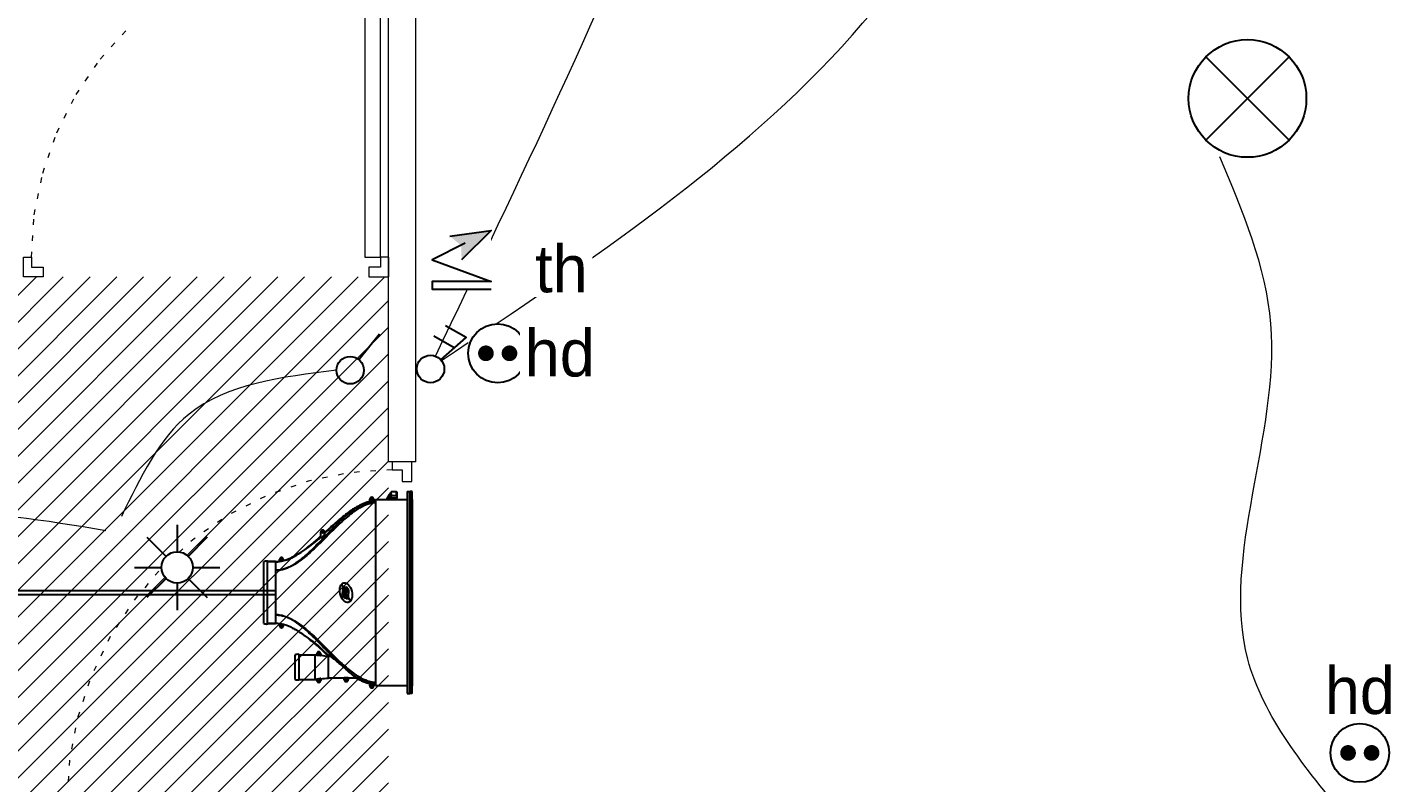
# Model space of a CAD drawing. Header units: centimetres. Extents: x 2666 to 9670, y 1889 to 5633.
# Drawn here: x 4652 to 5001.7, y 4935.6 to 5128.2 of the extents above; entities that cross this region are included whole.
import ezdxf

# ---------------------------------------------------------------- set-up
doc = ezdxf.new("R2010")
doc.units = ezdxf.units.CM
doc.header["$LTSCALE"] = 12.7
doc.linetypes.add('Style de ligne -18', pattern=[0.328084, 0.109361, -0.218723])
for name, color, linetype, lineweight in [('B Faux plafonds-1', 7, 'Continuous', 5), ('B Général', 7, 'Continuous', 5), ('prlm-ELEC-CFA', 1, 'Continuous', 25), ('prlm-ELEC-CFO', 1, 'Continuous', 25)]:
    doc.layers.add(name, color=color, linetype=linetype, lineweight=lineweight)
doc.layers.add('prlm-CHAUFF', color=4, linetype='Continuous')
doc.styles.add('prlm-elec-cfa', font='comic.ttf', dxfattribs={"height": 12})
doc.styles.add('prlm-elec-cfo', font='comic.ttf', dxfattribs={"height": 12})

# ---------------------------------------------------------------- blocks, each defined once
blk = doc.blocks.new('xi.SPOT')
at = {"color": 0, "lineweight": 5}
blk.add_wipeout([(-4, 0), (-2.83, -2.83), (0, -4), (2.83, -2.83), (4, 0), (2.83, 2.83), (0, 4), (-2.83, 2.83)], dxfattribs=at).dxf.layer = 'prlm-ELEC-CFO'
at = {"layer": 'prlm-ELEC-CFO', "color": 0, "linetype": 'ByBlock', "lineweight": -2, "flags": 128}
for points in [[(0, 10.88), (0, 4)], [(-7.69, 7.69), (-2.83, 2.83)], [(7.69, 7.69), (2.83, 2.83)], [(-10.88, 0), (-4, 0)], [(4, 0), (10.88, 0)], [(-2.83, -2.83), (-7.69, -7.69)], [(2.83, -2.83), (7.69, -7.69)], [(0, -4), (0, -10.88)]]:
    blk.add_lwpolyline(points, dxfattribs=at)
at = {"layer": 'prlm-ELEC-CFO', "color": 0, "linetype": 'ByBlock', "lineweight": -2}
blk.add_circle((0, 0), 4, dxfattribs=at)
blk = doc.blocks.new('xi.SA')
at = {"layer": 'prlm-ELEC-CFO', "color": 0}
blk.add_lwpolyline([(0.2, -1.28), (5.5, 5.28)], dxfattribs=at)
blk.add_circle((-2, -4), 3.5, dxfattribs=at)
blk = doc.blocks.new('xi.PTCE')
at = {"layer": 'prlm-ELEC-CFO', "color": 0}
for points in [[(-10.61, 10.61), (10.61, -10.61)], [(10.61, 10.61), (-10.61, -10.61)]]:
    blk.add_lwpolyline(points, dxfattribs=at)
at = {"layer": 'prlm-ELEC-CFO', "color": 0, "linetype": 'ByBlock'}
blk.add_circle((0, 0), 15, dxfattribs=at)
blk = doc.blocks.new('xi.DA')
at = {"layer": 'prlm-ELEC-CFO', "color": 0}
for points in [[(0.61, -1.67), (7.04, 4.05), (1.81, 7.01)], [(4.05, 1.39), (-1.17, 4.34)]]:
    blk.add_lwpolyline(points, dxfattribs=at)
blk.add_circle((-2, -4), 3.5, dxfattribs=at)
blk = doc.blocks.new('xi.PCHD')
at = {"color": 0, "lineweight": 5}
blk.add_wipeout([(-7.5, -7.5), (7.5, -7.5), (7.5, 7.5), (-7.5, 7.5)], dxfattribs=at).dxf.layer = 'prlm-ELEC-CFO'
at = {"layer": 'prlm-ELEC-CFO', "color": 0, "linetype": 'ByBlock', "lineweight": 5, "const_width": 2}
for points in [[(-4, 0, 1), (-2, 0, 1)], [(2, 0, 1), (4, 0, 1)]]:
    blk.add_lwpolyline(points, format="xyb", close=True, dxfattribs=at)
at = {"layer": 'prlm-ELEC-CFO', "color": 0, "linetype": 'ByBlock', "lineweight": -2}
blk.add_circle((0, 0), 7.5, dxfattribs=at)
blk = doc.blocks.new('xi.TH')
at = {"color": 0, "lineweight": 5}
blk.add_wipeout([(-7.5, -7.5), (7.5, -7.5), (7.5, 7.5), (-7.5, 7.5)], dxfattribs=at).dxf.layer = 'prlm-ELEC-CFA'
at = {"layer": 'prlm-ELEC-CFA', "lineweight": 5}
blk.add_hatch(color=0, dxfattribs=at).paths.add_polyline_path([(-3, 6), (-0.1, 3.7), (0, 0), (7.5, 7.5)])
at = {"layer": 'prlm-ELEC-CFA', "color": 0}
for points in [[(-3, 6), (7.5, 7.5), (0, 0)], [(0.95, 4.23), (-7.5, 0), (7.5, -5.5), (-7.5, -5.5), (-7.5, -7.5), (7.5, -7.5)]]:
    blk.add_lwpolyline(points, dxfattribs=at)

msp = doc.modelspace()

# ---------------------------------------------------------------- hatches: boundary and pattern name
at = {"layer": 'B Faux plafonds-1', "linetype": 'Continuous', "lineweight": 5, "true_color": 0xaaaaaa}
h = msp.add_hatch(dxfattribs=at)
h.set_pattern_fill('F_P__SOFFITE', color=253, style=0, pattern_type=2)
h.set_pattern_definition([(45, (0, 0.2205), (-3.5277778, 3.3072917), [])])
h.paths.add_polyline_path([(4743.96, 5064.57), (4452.96, 5064.57), (4452.97, 4643.44), (4536.96, 4643.44), (4536.97, 4731.25), (4631.97, 4731.44), (4631.96, 4919.39), (4743.96, 4919.39)])

# ---------------------------------------------------------------- linework, layer by layer
at = {"layer": 'B Général', "color": 7, "linetype": 'Continuous', "lineweight": 5}
for p, q in [((4743.96, 5017.39), (4743.96, 5412.56)), ((4743.96, 5017.39), (4743.96, 5412.56)), ((4750.96, 5017.39), (4750.96, 5412.56)), ((4750.96, 5017.39), (4750.96, 5412.56)), ((4743.96, 5069.57), (4741.96, 5069.57)), ((4741.96, 5069.57), (4741.96, 5067.07)), ((4743.96, 5069.57), (4743.96, 5064.57)), ((4743.96, 5064.57), (4743.96, 5069.57)), ((4741.96, 5067.07), (4738.96, 5067.07)), ((4738.96, 5067.07), (4738.96, 5064.57)), ((4738.96, 5064.57), (4743.96, 5064.57)), ((4750.96, 5017.39), (4743.96, 5017.39))]:
    msp.add_line(p, q, dxfattribs=at)
at = {"layer": 'B Général'}
for p, q in [((4737.96, 5152.57), (4737.96, 5069.57)), ((4741.96, 5069.57), (4741.96, 5152.57)), ((4737.96, 5069.57), (4741.96, 5069.57))]:
    msp.add_line(p, q, dxfattribs=at)
at = {"layer": 'B Général', "linetype": 'Style de ligne -18', "lineweight": 5}
for p, q in [((4670.53, 5120.1), (4677.86, 5128.26)), ((4664.35, 5111.07), (4670.53, 5120.1)), ((4659.43, 5101.33), (4664.35, 5111.07)), ((4655.86, 5091.05), (4659.43, 5101.33)), ((4653.69, 5080.4), (4655.86, 5091.05)), ((4652.96, 5069.57), (4653.69, 5080.4))]:
    msp.add_line(p, q, dxfattribs=at)
at = {"layer": 'B Général', "color": 7, "linetype": 'Continuous', "lineweight": 5, "flags": 128}
for points in [[(4650.96, 5069.57), (4652.96, 5069.57), (4652.96, 5067.07), (4655.96, 5067.07), (4655.96, 5064.57), (4650.96, 5064.57), (4650.96, 5064.57), (4650.96, 5064.57), (4650.96, 5068.86), (4650.96, 5068.86)], [(4744.96, 5017.39), (4744.96, 5015.39), (4747.46, 5015.39), (4747.46, 5012.39), (4749.96, 5012.39), (4749.96, 5017.39), (4749.96, 5017.39), (4749.96, 5017.39), (4745.68, 5017.39), (4745.68, 5017.39)]]:
    msp.add_lwpolyline(points, close=True, dxfattribs=at)
at = {"layer": 'B Général', "linetype": 'Style de ligne -18', "lineweight": 5, "flags": 128}
msp.add_lwpolyline([(4744.96, 5015.39), (4734.13, 5014.66), (4723.48, 5012.49), (4713.2, 5008.92), (4703.46, 5004), (4694.44, 4997.82), (4686.27, 4990.49), (4679.11, 4982.13), (4673.08, 4972.89), (4668.28, 4962.92), (4664.79, 4952.39), (4662.67, 4941.48), (4661.96, 4930.39)], dxfattribs=at)
at = {"layer": 'prlm-CHAUFF', "ltscale": 50}
for p, q in [((4743.89, 5008.51), (4744.25, 5009.11)), ((4743.93, 5008.48), (4743.89, 5008.51)), ((4744.29, 5009.08), (4743.93, 5008.48)), ((4743.93, 5008.48), (4744.4, 5008.48)), ((4744.25, 5009.11), (4744.26, 5009.13)), ((4744.25, 5009.11), (4744.29, 5009.08)), ((4744.26, 5009.13), (4744.48, 5009.47)), ((4744.26, 5009.13), (4744.3, 5009.09)), ((4744.48, 5008.61), (4744.26, 5008.27)), ((4744.3, 5009.09), (4744.29, 5009.08)), ((4744.47, 5009.08), (4744.29, 5009.08)), ((4744.47, 5009.35), (4744.3, 5009.09)), ((4744.3, 5009.09), (4744.47, 5009.09)), ((4744.68, 5008.71), (4744.31, 5008.14)), ((4744.68, 5008.71), (4744.71, 5008.79)), ((4746.12, 5008.71), (4744.68, 5008.71)), ((4746.07, 5009.78), (4744.71, 5009.78)), ((4744.71, 5008.79), (4746.07, 5008.79)), ((4746.07, 5008.79), (4746.07, 5009.78)), ((4746.07, 5009.78), (4746.12, 5009.74)), ((4746.07, 5008.79), (4746.12, 5008.71)), ((4746.12, 5009.74), (4746.12, 5009.74)), ((4746.12, 5009.74), (4746.12, 5008.71)), ((4746.21, 5009.63), (4746.12, 5009.72)), ((4746.21, 5009.58), (4746.12, 5009.67)), ((4746.21, 5009.52), (4746.12, 5009.61)), ((4746.21, 5009.43), (4746.12, 5009.52)), ((4746.21, 5009.33), (4746.12, 5009.42)), ((4746.21, 5009.2), (4746.12, 5009.29)), ((4746.21, 5009.06), (4746.12, 5009.15)), ((4746.21, 5008.89), (4746.12, 5008.98)), ((4746.12, 5008.8), (4746.21, 5008.89)), ((4746.21, 5008.7), (4746.12, 5008.79)), ((4746.12, 5008.71), (4746.12, 5008.14)), ((4746.12, 5008.71), (4746.12, 5008.71)), ((4746.12, 5008.61), (4746.21, 5008.7)), ((4746.21, 5008.44), (4746.12, 5008.53)), ((4746.13, 5008.97), (4746.21, 5009.06)), ((4746.14, 5009.13), (4746.21, 5009.2)), ((4746.14, 5008.77), (4746.21, 5008.84)), ((4746.21, 5008.56), (4746.14, 5008.63)), ((4746.15, 5009.27), (4746.21, 5009.33)), ((4746.15, 5008.5), (4746.21, 5008.56)), ((4746.16, 5009.38), (4746.21, 5009.43)), ((4746.17, 5009.48), (4746.21, 5009.52)), ((4746.21, 5009.13), (4746.17, 5009.16)), ((4746.18, 5009.55), (4746.21, 5009.58)), ((4746.21, 5009.36), (4746.18, 5009.4)), ((4746.18, 5009.09), (4746.21, 5009.13)), ((4746.19, 5009.61), (4746.21, 5009.63)), ((4746.19, 5009.35), (4746.21, 5009.36)), ((4746.21, 5008.84), (4746.19, 5008.87)), ((4748.72, 5009.82), (4749.45, 5009.82)), ((4748.72, 5009.82), (4748.72, 4958.32)), ((4749.45, 4958.32), (4749.45, 5009.82)), ((4749.45, 5009.82), (4749.53, 5009.82)), ((4750.02, 5009.82), (4749.53, 5009.82)), ((4749.53, 5009.82), (4749.53, 4958.32)), ((4750.02, 4958.32), (4750.02, 5009.82)), ((4739.22, 5007.26), (4739.22, 5007.87)), ((4739.57, 5007.92), (4739.67, 5007.92)), ((4739.57, 5007.82), (4739.57, 5007.92)), ((4739.67, 5007.82), (4739.57, 5007.82)), ((4739.67, 5008.03), (4739.77, 5008.03)), ((4739.67, 5007.92), (4739.67, 5008.03)), ((4739.67, 5007.72), (4739.67, 5007.82)), ((4739.77, 5007.72), (4739.67, 5007.72)), ((4739.77, 5008.03), (4739.77, 5007.92)), ((4739.77, 5007.92), (4739.88, 5007.92)), ((4739.88, 5007.82), (4739.77, 5007.82)), ((4739.77, 5007.82), (4739.77, 5007.72)), ((4739.88, 5007.92), (4739.88, 5007.82)), ((4740.22, 5007.87), (4740.22, 5007.43)), ((4740.31, 5007.44), (4740.22, 5007.43)), ((4740.72, 5007.77), (4748.72, 5007.77)), ((4740.72, 5007.77), (4740.72, 4960.37)), ((4743.87, 5008.43), (4743.83, 5008.41)), ((4744.36, 5008.43), (4743.87, 5008.43)), ((4743.87, 5008.43), (4743.87, 5008.43)), ((4744.25, 5008.26), (4743.92, 5007.77)), ((4744.31, 5008.14), (4744.06, 5007.77)), ((4744.26, 5008.27), (4744.25, 5008.26)), ((4746.12, 5008.14), (4744.31, 5008.14)), ((4746.12, 5008.35), (4746.21, 5008.44)), ((4746.21, 5008.2), (4746.12, 5008.29)), ((4746.12, 5008.11), (4746.21, 5008.2)), ((4746.12, 5007.77), (4746.12, 5008.14)), ((4746.21, 5007.96), (4746.12, 5008.05)), ((4746.12, 5007.87), (4746.21, 5007.96)), ((4746.16, 5007.77), (4746.12, 5007.81)), ((4746.21, 5008.31), (4746.15, 5008.37)), ((4746.16, 5008.26), (4746.21, 5008.31)), ((4749.72, 5007.82), (4749.72, 4960.32)), ((4749.72, 5007.82), (4749.78, 5007.82)), ((4749.78, 5007.82), (4749.72, 5007.62)), ((4749.78, 4960.32), (4749.78, 5007.82)), ((4749.83, 5007.82), (4749.83, 4960.32)), ((4749.83, 5007.82), (4749.88, 5007.82)), ((4749.88, 5007.82), (4749.83, 5007.67)), ((4749.88, 4960.32), (4749.88, 5007.82)), ((4749.92, 5007.82), (4749.92, 4960.32)), ((4749.92, 5007.82), (4749.96, 5007.82)), ((4749.96, 5007.82), (4749.92, 5007.71)), ((4749.96, 4960.32), (4749.96, 5007.82)), ((4749.98, 5007.82), (4749.98, 4960.32)), ((4749.98, 5007.82), (4750, 5007.82)), ((4750, 5007.82), (4749.98, 5007.76)), ((4750, 4960.32), (4750, 5007.82)), ((4750.01, 5007.82), (4750.01, 4960.32)), ((4750.01, 5007.82), (4750.02, 5007.82)), ((4750.02, 5007.82), (4750.01, 5007.8)), ((4750.02, 4960.32), (4750.02, 5007.82)), ((4726.72, 4997.9), (4726.72, 4999.51)), ((4727.72, 4998.9), (4726.72, 4997.9)), ((4727.07, 4999.56), (4727.17, 4999.56)), ((4727.07, 4999.46), (4727.07, 4999.56)), ((4727.17, 4999.46), (4727.07, 4999.46)), ((4727.17, 4999.67), (4727.27, 4999.67)), ((4727.17, 4999.56), (4727.17, 4999.67)), ((4727.17, 4999.36), (4727.17, 4999.46)), ((4727.27, 4999.36), (4727.17, 4999.36)), ((4727.27, 4999.67), (4727.27, 4999.56)), ((4727.27, 4999.56), (4727.38, 4999.56)), ((4727.38, 4999.46), (4727.27, 4999.46)), ((4727.27, 4999.46), (4727.27, 4999.36)), ((4727.38, 4999.56), (4727.38, 4999.46)), ((4727.72, 4999.51), (4727.72, 4998.9)), ((4712.22, 4976.17), (4712.22, 4991.97)), ((4713.12, 4976.07), (4713.12, 4992.07)), ((4713.12, 4991.97), (4715.22, 4991.97)), ((4715.22, 4991.97), (4713.12, 4991.97)), ((4715.22, 4991.97), (4715.22, 4989.75)), ((4716.22, 4991.98), (4716.22, 4992.53)), ((4716.54, 4992.03), (4716.22, 4991.98)), ((4717.22, 4992.23), (4716.54, 4992.03)), ((4716.57, 4992.48), (4716.57, 4992.58)), ((4716.57, 4992.58), (4716.67, 4992.58)), ((4716.67, 4992.48), (4716.57, 4992.48)), ((4716.67, 4992.69), (4716.77, 4992.69)), ((4716.67, 4992.58), (4716.67, 4992.69)), ((4716.67, 4992.38), (4716.67, 4992.48)), ((4716.77, 4992.38), (4716.67, 4992.38)), ((4716.77, 4992.69), (4716.77, 4992.58)), ((4716.77, 4992.58), (4716.88, 4992.58)), ((4716.77, 4992.48), (4716.77, 4992.38)), ((4716.88, 4992.48), (4716.77, 4992.48)), ((4716.88, 4992.58), (4716.88, 4992.48)), ((4717.22, 4992.53), (4717.22, 4992.23)), ((4719.7, 4993.19), (4719.7, 4993.16)), ((4720.24, 4993.48), (4720.24, 4993.45)), ((4715.22, 4989.75), (4715.22, 4978.4)), ((4614.67, 4984.57), (4715.22, 4984.57)), ((4615.67, 4983.57), (4715.22, 4983.57)), ((4715.22, 4978.4), (4715.22, 4976.17)), ((4713.12, 4976.17), (4715.22, 4976.17)), ((4715.22, 4976.17), (4713.12, 4976.17)), ((4716.22, 4976.17), (4716.54, 4976.12)), ((4716.22, 4976.17), (4716.22, 4975.62)), ((4717.22, 4975.92), (4716.54, 4976.12)), ((4716.57, 4975.57), (4716.57, 4975.67)), ((4716.57, 4975.67), (4716.67, 4975.67)), ((4716.67, 4975.57), (4716.57, 4975.57)), ((4716.67, 4975.77), (4716.77, 4975.77)), ((4716.67, 4975.67), (4716.67, 4975.77)), ((4716.67, 4975.46), (4716.67, 4975.57)), ((4716.77, 4975.46), (4716.67, 4975.46)), ((4716.77, 4975.77), (4716.77, 4975.67)), ((4716.77, 4975.67), (4716.88, 4975.67)), ((4716.77, 4975.57), (4716.77, 4975.46)), ((4716.88, 4975.57), (4716.77, 4975.57)), ((4716.88, 4975.67), (4716.88, 4975.57)), ((4717.22, 4975.62), (4717.22, 4975.92)), ((4720.24, 4974.67), (4720.24, 4974.67)), ((4720.22, 4961.92), (4720.22, 4968.22)), ((4721.12, 4968.32), (4721.12, 4961.82)), ((4721.12, 4968.22), (4725.22, 4968.22)), ((4721.12, 4968.22), (4725.22, 4968.22)), ((4725.22, 4968.22), (4725.22, 4961.92)), ((4725.72, 4968.04), (4725.72, 4968.47)), ((4726.67, 4967.92), (4725.72, 4968.04)), ((4726.07, 4968.52), (4726.17, 4968.52)), ((4726.07, 4968.42), (4726.07, 4968.52)), ((4726.17, 4968.42), (4726.07, 4968.42)), ((4726.17, 4968.63), (4726.27, 4968.63)), ((4726.17, 4968.52), (4726.17, 4968.63)), ((4726.17, 4968.32), (4726.17, 4968.42)), ((4726.27, 4968.32), (4726.17, 4968.32)), ((4726.27, 4968.63), (4726.27, 4968.52)), ((4726.27, 4968.52), (4726.38, 4968.52)), ((4726.38, 4968.42), (4726.27, 4968.42)), ((4726.27, 4968.42), (4726.27, 4968.32)), ((4726.38, 4968.52), (4726.38, 4968.42)), ((4726.72, 4967.92), (4726.67, 4967.92)), ((4728.88, 4967.87), (4726.72, 4969.94)), ((4726.72, 4969.94), (4728.88, 4967.87)), ((4726.72, 4968.47), (4726.72, 4967.92)), ((4728.88, 4967.87), (4728.72, 4967.87)), ((4728.72, 4962.27), (4728.72, 4967.87)), ((4728.88, 4967.87), (4728.72, 4967.87)), ((4721.12, 4961.92), (4725.22, 4961.92)), ((4721.12, 4961.92), (4725.22, 4961.92)), ((4725.72, 4962.11), (4726.67, 4962.22)), ((4725.72, 4961.67), (4725.72, 4962.11)), ((4726.07, 4961.62), (4726.07, 4961.72)), ((4726.07, 4961.72), (4726.17, 4961.72)), ((4726.17, 4961.62), (4726.07, 4961.62)), ((4726.17, 4961.83), (4726.27, 4961.83)), ((4726.17, 4961.72), (4726.17, 4961.83)), ((4726.17, 4961.52), (4726.17, 4961.62)), ((4726.27, 4961.52), (4726.17, 4961.52)), ((4726.27, 4961.83), (4726.27, 4961.72)), ((4726.27, 4961.72), (4726.38, 4961.72)), ((4726.27, 4961.62), (4726.27, 4961.52)), ((4726.38, 4961.62), (4726.27, 4961.62)), ((4726.38, 4961.72), (4726.38, 4961.62)), ((4726.67, 4962.22), (4726.72, 4962.22)), ((4726.72, 4962.22), (4726.72, 4961.67)), ((4732.72, 4962.27), (4728.72, 4962.27)), ((4732.72, 4962.27), (4728.72, 4962.27)), ((4732.72, 4962.42), (4733.72, 4962.42)), ((4732.72, 4961.87), (4732.72, 4962.42)), ((4733.07, 4961.82), (4733.07, 4961.92)), ((4733.07, 4961.92), (4733.17, 4961.92)), ((4733.17, 4961.82), (4733.07, 4961.82)), ((4733.17, 4962.03), (4733.27, 4962.03)), ((4733.17, 4961.92), (4733.17, 4962.03)), ((4733.17, 4961.72), (4733.17, 4961.82)), ((4733.27, 4961.72), (4733.17, 4961.72)), ((4733.27, 4962.03), (4733.27, 4961.92)), ((4733.27, 4961.92), (4733.38, 4961.92)), ((4733.38, 4961.82), (4733.27, 4961.82)), ((4733.27, 4961.82), (4733.27, 4961.72)), ((4733.38, 4961.92), (4733.38, 4961.82)), ((4733.72, 4962.42), (4733.72, 4961.87)), ((4735.84, 4962.27), (4733.72, 4962.27)), ((4735.84, 4962.27), (4733.72, 4962.27)), ((4739.22, 4960.27), (4739.22, 4960.89)), ((4739.57, 4960.32), (4739.67, 4960.32)), ((4739.57, 4960.22), (4739.57, 4960.32)), ((4739.67, 4960.22), (4739.57, 4960.22)), ((4739.67, 4960.43), (4739.77, 4960.43)), ((4739.67, 4960.32), (4739.67, 4960.43)), ((4739.67, 4960.12), (4739.67, 4960.22)), ((4739.77, 4960.12), (4739.67, 4960.12)), ((4739.77, 4960.43), (4739.77, 4960.32)), ((4739.77, 4960.32), (4739.88, 4960.32)), ((4739.88, 4960.22), (4739.77, 4960.22)), ((4739.77, 4960.22), (4739.77, 4960.12)), ((4739.88, 4960.32), (4739.88, 4960.22)), ((4740.31, 4960.71), (4740.22, 4960.72)), ((4740.22, 4960.72), (4740.22, 4960.27)), ((4740.72, 4960.37), (4748.72, 4960.37)), ((4749.72, 4960.52), (4749.78, 4960.32)), ((4749.78, 4960.32), (4749.72, 4960.32)), ((4749.83, 4960.48), (4749.88, 4960.32)), ((4749.88, 4960.32), (4749.83, 4960.32)), ((4749.92, 4960.44), (4749.96, 4960.32)), ((4749.96, 4960.32), (4749.92, 4960.32)), ((4749.98, 4960.39), (4750, 4960.32)), ((4750, 4960.32), (4749.98, 4960.32)), ((4750.01, 4960.35), (4750.02, 4960.32)), ((4750.02, 4960.32), (4750.01, 4960.32)), ((4748.72, 4958.32), (4749.45, 4958.32)), ((4749.53, 4958.32), (4749.45, 4958.32)), ((4750.02, 4958.32), (4749.53, 4958.32))]:
    msp.add_line(p, q, dxfattribs=at)
for centre, radius in [((4739.72, 5007.87), 0.3), ((4739.72, 5007.87), 0.25), ((4727.22, 4999.51), 0.3), ((4727.22, 4999.51), 0.25), ((4716.72, 4992.53), 0.3), ((4716.72, 4992.53), 0.25), ((4716.72, 4975.62), 0.3), ((4716.72, 4975.62), 0.25), ((4726.22, 4968.47), 0.3), ((4726.22, 4968.47), 0.25), ((4726.22, 4961.67), 0.3), ((4726.22, 4961.67), 0.25), ((4733.22, 4961.87), 0.3), ((4733.22, 4961.87), 0.25), ((4739.72, 4960.27), 0.3), ((4739.72, 4960.27), 0.25)]:
    msp.add_circle(centre, radius, dxfattribs=at)
for centre, radius, start, end in [((4743.27, 5008.83), 0.703, 323.033, 332.9325), ((4743.61, 5008.8), 0.448, 304.6713, 315.4982), ((4743.8, 5009.96), 0.836, 324.1326, 329.2425), ((4754.76, 5002.36), 12.5, 143.7494, 145.0637), ((4739.72, 5007.87), 0.5, 0, 180), ((4755.95, 5001.72), 13.85, 151.9182, 154.0515), ((4755.61, 5001.84), 13.43, 152.115, 153.7632), ((4754.76, 5002.36), 12.5, 151.3177, 151.5903), ((4718.62, 5006.59), 11.66, 309.5755, 314.0299), ((4718.4, 5006.84), 11.99, 309.6381, 313.9674), ((4727.22, 4999.51), 0.5, 0, 180), ((4700.66, 5027.21), 39, 300.1399, 310.6113), ((4700.66, 5027.21), 39, 302.5506, 310.6113), ((4712.89, 4990.09), 2, 83.2559, 109.4245), ((4712.89, 4990.09), 2, 83.2559, 109.4245), ((4715.21, 4999.74), 7.77, 270.0577, 277.4544), ((4715.21, 4999.8), 7.82, 270.0736, 277.4237), ((4715.23, 4999.19), 7.25, 269.9215, 277.8382), ((4716.72, 4992.53), 0.5, 0, 180), ((4713.74, 5005.18), 13.43, 282.9954, 306.0824), ((4714.4, 5003.23), 11.35, 284.4106, 297.8626), ((4710.56, 5010.99), 20.01, 297.2018, 298.9518), ((4712.89, 4978.06), 2, 250.5755, 276.7441), ((4712.89, 4978.06), 2, 250.5755, 276.7441), ((4715.21, 4968.41), 7.77, 82.5456, 89.9423), ((4715.21, 4968.35), 7.82, 82.5763, 89.9264), ((4715.24, 4969.01), 7.17, 83.9053, 90.1157), ((4715.24, 4969.01), 7.17, 82.0923, 83.5448), ((4716.72, 4975.62), 0.5, 180, 0), ((4714.25, 4964.56), 11.74, 62.3321, 75.441), ((4714.4, 4964.92), 11.35, 62.1374, 75.6929), ((4710.56, 4957.16), 20.01, 61.0483, 62.7983), ((4710.56, 4957.16), 20.01, 61.0482, 62.7982), ((4700.66, 4940.94), 39, 49.3887, 59.86), ((4700.66, 4940.94), 39, 49.3887, 59.8601), ((4718.62, 4961.56), 11.66, 45.9701, 50.4245), ((4718.4, 4961.31), 11.99, 46.0326, 50.3619), ((4720.89, 4966.34), 2, 83.2559, 109.4245), ((4720.89, 4966.34), 2, 83.2559, 109.4245), ((4726.22, 4968.47), 0.5, 0, 180), ((4708.68, 4939.33), 35.1, 45.7111, 49.5265), ((4749.5, 4981.59), 23.65, 226.4099, 234.7501), ((4720.89, 4963.81), 2, 250.5755, 276.7441), ((4720.89, 4963.81), 2, 250.5755, 276.7441), ((4726.22, 4961.67), 0.5, 180, 0), ((4733.22, 4961.87), 0.5, 180, 0), ((4742.08, 4972.66), 12.12, 253.7263, 256.3852), ((4739.72, 4960.27), 0.5, 180, 0)]:
    msp.add_arc(centre, radius, start, end, dxfattribs=at)
msp.add_ellipse((4733.17, 4984.07), major_axis=(-0.57, 2.49), ratio=0.600775, dxfattribs=at)
for points, knots in [([(4744.51, 5009.52), (4744.51, 5009.52), (4744.51, 5009.51), (4744.5, 5009.5), (4744.5, 5009.49), (4744.49, 5009.47), (4744.49, 5009.46), (4744.48, 5009.45), (4744.48, 5009.43), (4744.47, 5009.41), (4744.47, 5009.4), (4744.47, 5009.38), (4744.47, 5009.36), (4744.46, 5009.34), (4744.46, 5009.32), (4744.46, 5009.3), (4744.46, 5009.27), (4744.46, 5009.24), (4744.46, 5009.2), (4744.46, 5009.15), (4744.47, 5009.1), (4744.47, 5009.05), (4744.48, 5008.99), (4744.49, 5008.93), (4744.5, 5008.86), (4744.51, 5008.79), (4744.52, 5008.75), (4744.52, 5008.72)], [0.0304712, 0.0304712, 0.0304712, 0.0304712, 0.0599457, 0.0897682, 0.1195016, 0.1491541, 0.1787343, 0.2082505, 0.2377114, 0.2671256, 0.2965018, 0.3258487, 0.355175, 0.3844897, 0.4138015, 0.4431194, 0.4724522, 0.5018089, 0.5568669, 0.611863, 0.6668562, 0.7219052, 0.7770682, 0.8324028, 0.8879658, 0.9438132, 1, 1, 1, 1]), ([(4744.52, 5008.72), (4744.52, 5008.72), (4744.52, 5008.72), (4744.52, 5008.71), (4744.52, 5008.71), (4744.52, 5008.7), (4744.52, 5008.69), (4744.52, 5008.69), (4744.51, 5008.68), (4744.51, 5008.67), (4744.5, 5008.65), (4744.49, 5008.63), (4744.48, 5008.62), (4744.48, 5008.61)], [0, 0, 0, 0, 0.061789, 0.122374, 0.182441, 0.242697, 0.303842, 0.366548, 0.43144, 0.49908, 0.668346, 0.832646, 1, 1, 1, 1]), ([(4744.71, 5009.78), (4744.68, 5009.76), (4744.66, 5009.73), (4744.63, 5009.62), (4744.62, 5009.55), (4744.62, 5009.43), (4744.62, 5009.38), (4744.63, 5009.28), (4744.64, 5009.23), (4744.66, 5009.06), (4744.68, 5008.93), (4744.71, 5008.79)], [0, 0, 0, 0, 0.25, 0.25, 0.5, 0.5, 0.625, 0.625, 0.75, 0.75, 1, 1, 1, 1]), ([(4715.22, 4989.75), (4715.39, 4989.75), (4715.57, 4989.75), (4715.91, 4989.78), (4716.08, 4989.8), (4716.59, 4989.88), (4716.92, 4989.96), (4717.58, 4990.15), (4717.9, 4990.27), (4718.53, 4990.54), (4718.84, 4990.69), (4719.74, 4991.17), (4720.3, 4991.53), (4721.38, 4992.31), (4721.91, 4992.72), (4723.43, 4994), (4724.39, 4994.92), (4726.27, 4996.8), (4727.19, 4997.76), (4729.03, 4999.68), (4729.96, 5000.64), (4731.85, 5002.51), (4732.83, 5003.41), (4734.37, 5004.66), (4734.9, 5005.06), (4735.72, 5005.63), (4736, 5005.81), (4736.58, 5006.15), (4736.87, 5006.31), (4737.77, 5006.76), (4738.39, 5007.01), (4739.35, 5007.28), (4739.67, 5007.35), (4740.24, 5007.43), (4740.48, 5007.46), (4740.72, 5007.47)], [0, 0, 0, 0, 0.015625, 0.015625, 0.03125, 0.03125, 0.0625, 0.0625, 0.09375, 0.09375, 0.125, 0.125, 0.1875, 0.1875, 0.25, 0.25, 0.375, 0.375, 0.5, 0.5, 0.625, 0.625, 0.75, 0.75, 0.8125, 0.8125, 0.84375, 0.84375, 0.875, 0.875, 0.9375, 0.9375, 0.96875, 0.96875, 0.9908046, 0.9908046, 0.9908046, 0.9908046]), ([(4740.72, 5006.97), (4740.49, 5006.96), (4740.25, 5006.93), (4739.69, 5006.85), (4739.37, 5006.77), (4738.42, 5006.5), (4737.81, 5006.25), (4736.92, 5005.79), (4736.63, 5005.63), (4736.06, 5005.28), (4735.79, 5005.1), (4734.97, 5004.55), (4734.45, 5004.15), (4732.92, 5002.91), (4731.95, 5002.02), (4730.05, 5000.2), (4729.12, 4999.26), (4727.26, 4997.39), (4726.33, 4996.46), (4724.43, 4994.64), (4723.45, 4993.76), (4721.91, 4992.54), (4721.38, 4992.15), (4720.29, 4991.42), (4719.72, 4991.08), (4718.82, 4990.62), (4718.51, 4990.48), (4717.88, 4990.23), (4717.56, 4990.12), (4716.9, 4989.94), (4716.57, 4989.87), (4716.07, 4989.8), (4715.9, 4989.78), (4715.56, 4989.75), (4715.39, 4989.75), (4715.22, 4989.75)], [0.0092808, 0.0092808, 0.0092808, 0.0092808, 0.03125, 0.03125, 0.0625, 0.0625, 0.125, 0.125, 0.15625, 0.15625, 0.1875, 0.1875, 0.25, 0.25, 0.375, 0.375, 0.5, 0.5, 0.625, 0.625, 0.75, 0.75, 0.8125, 0.8125, 0.875, 0.875, 0.90625, 0.90625, 0.9375, 0.9375, 0.96875, 0.96875, 0.984375, 0.984375, 1, 1, 1, 1]), ([(4739.22, 5007.26), (4738.93, 5007.2), (4738.65, 5007.12), (4738.08, 5006.93), (4737.8, 5006.83), (4736.98, 5006.48), (4736.45, 5006.22), (4735.42, 5005.64), (4734.93, 5005.32), (4733.95, 5004.64), (4733.47, 5004.29), (4732.07, 5003.19), (4731.18, 5002.41), (4729.43, 5000.81), (4728.58, 4999.99), (4727.72, 4999.17)], [0, 0, 0, 0, 0.0625, 0.0625, 0.125, 0.125, 0.25, 0.25, 0.375, 0.375, 0.5, 0.5, 0.75, 0.75, 1, 1, 1, 1]), ([(4735.18, 5005.47), (4735.01, 5005.37), (4734.52, 5005.05), (4733.71, 5004.48), (4732.74, 5003.74), (4731.77, 5002.95), (4730.68, 5002.03), (4729.5, 5000.98), (4728.48, 5000.05), (4727.89, 4999.51), (4727.72, 4999.36)], [0.1694223, 0.1694223, 0.1694223, 0.1694223, 0.1906001, 0.2339285, 0.2787061, 0.3247019, 0.3716424, 0.4351709, 0.4991397, 0.523565, 0.523565, 0.523565, 0.523565]), ([(4743.77, 5008.31), (4743.77, 5008.31), (4743.76, 5008.3), (4743.76, 5008.29), (4743.75, 5008.28), (4743.75, 5008.26), (4743.74, 5008.25), (4743.74, 5008.24), (4743.74, 5008.22), (4743.74, 5008.2), (4743.74, 5008.19), (4743.73, 5008.17), (4743.73, 5008.15), (4743.73, 5008.13), (4743.73, 5008.09), (4743.74, 5008.05), (4743.74, 5008.01), (4743.75, 5007.96), (4743.75, 5007.91), (4743.76, 5007.86), (4743.77, 5007.81), (4743.78, 5007.79), (4743.78, 5007.78)], [0.1059402, 0.1059402, 0.1059402, 0.1059402, 0.1359504, 0.1694868, 0.202886, 0.2361704, 0.2693627, 0.3024859, 0.3355633, 0.3686184, 0.401675, 0.434757, 0.4678887, 0.5010941, 0.5629781, 0.6246926, 0.6863942, 0.7482374, 0.8103737, 0.8729511, 0.9361135, 0.9654522, 0.9654522, 0.9654522, 0.9654522]), ([(4743.82, 5007.78), (4743.82, 5007.78), (4743.81, 5007.79), (4743.81, 5007.82), (4743.8, 5007.85), (4743.8, 5007.88), (4743.79, 5007.91), (4743.78, 5007.94), (4743.78, 5007.97), (4743.78, 5007.99), (4743.77, 5008.02), (4743.77, 5008.04), (4743.77, 5008.07), (4743.77, 5008.09), (4743.76, 5008.12), (4743.76, 5008.14), (4743.76, 5008.16), (4743.76, 5008.19), (4743.76, 5008.22), (4743.76, 5008.25), (4743.77, 5008.28), (4743.77, 5008.31), (4743.78, 5008.33), (4743.79, 5008.36), (4743.8, 5008.38), (4743.82, 5008.39), (4743.82, 5008.4), (4743.83, 5008.41)], [0.053874, 0.053874, 0.053874, 0.053874, 0.0607104, 0.0907643, 0.1206402, 0.1503557, 0.1799287, 0.2093776, 0.238721, 0.2679778, 0.2971672, 0.3263086, 0.3554219, 0.3845269, 0.4136437, 0.4427926, 0.4719939, 0.5012681, 0.5562327, 0.6110034, 0.6657154, 0.7205017, 0.7754929, 0.8308166, 0.8865967, 0.9429527, 1, 1, 1, 1]), ([(4743.87, 5008.43), (4743.87, 5008.43), (4743.86, 5008.42), (4743.85, 5008.41), (4743.85, 5008.41), (4743.84, 5008.4), (4743.83, 5008.39), (4743.83, 5008.37), (4743.82, 5008.36), (4743.82, 5008.35), (4743.82, 5008.34), (4743.81, 5008.32), (4743.81, 5008.31), (4743.81, 5008.29), (4743.8, 5008.28), (4743.8, 5008.26), (4743.8, 5008.24), (4743.8, 5008.22), (4743.8, 5008.2), (4743.8, 5008.16), (4743.8, 5008.12), (4743.81, 5008.07), (4743.81, 5008.03), (4743.82, 5007.98), (4743.83, 5007.92), (4743.84, 5007.86), (4743.85, 5007.82), (4743.86, 5007.79), (4743.86, 5007.78)], [0, 0, 0, 0, 0.0300773, 0.0600539, 0.0899314, 0.1197114, 0.1493956, 0.1789856, 0.2084831, 0.2378898, 0.2672073, 0.2964374, 0.3255817, 0.3546421, 0.3836203, 0.4125181, 0.4413372, 0.4700795, 0.4987468, 0.5532579, 0.6080368, 0.6630958, 0.7184471, 0.7741027, 0.8300742, 0.8863734, 0.9430116, 0.9677174, 0.9677174, 0.9677174, 0.9677174]), ([(4726.72, 4998.46), (4726.36, 4998.13), (4725.58, 4997.44), (4724.37, 4996.4), (4723.19, 4995.45), (4722.1, 4994.65), (4721.13, 4994), (4720.2, 4993.45), (4719.58, 4993.12), (4719.29, 4992.99)], [0.5730592, 0.5730592, 0.5730592, 0.5730592, 0.626259, 0.6884084, 0.7489718, 0.7930827, 0.8358988, 0.8773199, 0.9123747, 0.9123747, 0.9123747, 0.9123747]), ([(4733.05, 4982.45), (4732.33, 4983.17), (4732.24, 4983.55), (4732.28, 4983.94), (4732.34, 4984.55), (4732.75, 4985.19), (4732.17, 4985.93)], [0, 0, 0, 0, 0.389075, 0.389075, 0.389075, 1, 1, 1, 1]), ([(4734.1, 4982.14), (4733.38, 4982.86), (4733.28, 4983.24), (4733.32, 4983.62), (4733.39, 4984.24), (4733.79, 4984.88), (4733.21, 4985.62)], [0, 0, 0, 0, 0.389075, 0.389075, 0.389075, 1, 1, 1, 1]), ([(4715.22, 4978.4), (4715.39, 4978.4), (4715.56, 4978.4), (4715.9, 4978.37), (4716.07, 4978.35), (4716.57, 4978.28), (4716.91, 4978.21), (4717.56, 4978.02), (4717.88, 4977.91), (4718.51, 4977.66), (4718.82, 4977.52), (4719.72, 4977.07), (4720.29, 4976.73), (4721.39, 4976), (4721.91, 4975.61), (4723.45, 4974.38), (4724.43, 4973.5), (4726.33, 4971.69), (4727.26, 4970.76), (4729.12, 4968.89), (4730.05, 4967.95), (4731.95, 4966.13), (4732.92, 4965.24), (4734.45, 4964), (4734.97, 4963.6), (4735.79, 4963.04), (4736.06, 4962.86), (4736.63, 4962.52), (4736.92, 4962.36), (4737.81, 4961.9), (4738.42, 4961.65), (4739.37, 4961.37), (4739.69, 4961.3), (4740.25, 4961.22), (4740.49, 4961.19), (4740.72, 4961.18)], [0, 0, 0, 0, 0.015625, 0.015625, 0.03125, 0.03125, 0.0625, 0.0625, 0.09375, 0.09375, 0.125, 0.125, 0.1875, 0.1875, 0.25, 0.25, 0.375, 0.375, 0.5, 0.5, 0.625, 0.625, 0.75, 0.75, 0.8125, 0.8125, 0.84375, 0.84375, 0.875, 0.875, 0.9375, 0.9375, 0.96875, 0.96875, 0.9907189, 0.9907189, 0.9907189, 0.9907189]), ([(4731.46, 4966.03), (4730.21, 4967.23), (4729.02, 4968.48), (4726.62, 4970.98), (4725.43, 4972.22), (4723.55, 4974.01), (4722.91, 4974.58), (4721.59, 4975.69), (4720.9, 4976.21), (4719.81, 4976.92), (4719.43, 4977.14), (4718.65, 4977.55), (4718.25, 4977.74), (4717.41, 4978.05), (4716.99, 4978.18), (4716.33, 4978.31), (4716.11, 4978.35), (4715.78, 4978.38), (4715.67, 4978.39), (4715.44, 4978.4), (4715.33, 4978.4), (4715.22, 4978.4)], [0, 0, 0, 0, 0.25, 0.25, 0.5, 0.5, 0.625, 0.625, 0.75, 0.75, 0.8125, 0.8125, 0.875, 0.875, 0.9375, 0.9375, 0.96875, 0.96875, 0.984375, 0.984375, 1, 1, 1, 1]), ([(4719.26, 4975.17), (4719.6, 4975.01), (4720.31, 4974.64), (4721.37, 4974), (4722.46, 4973.24), (4723.54, 4972.42), (4724.62, 4971.54), (4725.91, 4970.42), (4727.26, 4969.21), (4728.29, 4968.27), (4728.73, 4967.87)], [0.1568082, 0.1568082, 0.1568082, 0.1568082, 0.2305418, 0.3149874, 0.4025619, 0.4929385, 0.5856877, 0.6803551, 0.8317746, 0.9509578, 0.9509578, 0.9509578, 0.9509578]), ([(4731.46, 4966.03), (4731.2, 4966.26), (4730.93, 4966.49), (4730.42, 4966.9), (4730.17, 4967.09), (4729.69, 4967.44), (4729.47, 4967.58), (4729.19, 4967.75), (4729.1, 4967.79), (4728.97, 4967.86), (4728.91, 4967.87), (4728.88, 4967.87)], [0, 0, 0, 0, 0.25, 0.25, 0.5, 0.5, 0.75, 0.75, 0.875, 0.875, 1, 1, 1, 1]), ([(4740.72, 4960.68), (4740.45, 4960.69), (4740.17, 4960.72), (4739.53, 4960.82), (4739.17, 4960.91), (4738.11, 4961.23), (4737.44, 4961.53), (4736.12, 4962.25), (4735.51, 4962.65), (4734.32, 4963.52), (4733.74, 4963.98), (4733.19, 4964.46)], [0.0331631, 0.0331631, 0.0331631, 0.0331631, 0.125, 0.125, 0.25, 0.25, 0.5, 0.5, 0.75, 0.75, 1, 1, 1, 1]), ([(4739.22, 4960.88), (4738.93, 4960.95), (4738.63, 4961.03), (4738.2, 4961.18), (4738.05, 4961.23), (4737.76, 4961.34), (4737.62, 4961.4), (4737.2, 4961.57), (4736.92, 4961.7), (4736.38, 4961.98), (4736.11, 4962.12), (4735.84, 4962.27)], [0, 0, 0, 0, 0.25, 0.25, 0.375, 0.375, 0.5, 0.5, 0.75, 0.75, 1, 1, 1, 1]), ([(4735.84, 4962.27), (4736.12, 4962.11), (4736.41, 4961.96), (4736.98, 4961.67), (4737.27, 4961.54), (4737.87, 4961.29), (4738.17, 4961.18), (4738.55, 4961.06), (4738.62, 4961.04), (4738.69, 4961.02)], [0, 0, 0, 0, 0.25, 0.25, 0.5, 0.5, 0.75, 0.75, 0.8062429, 0.8062429, 0.8062429, 0.8062429])]:
    msp.add_open_spline(points, degree=3, knots=knots, dxfattribs=at)
for points in [[(4740.22, 5007.43), (4739.89, 5007.4), (4739.55, 5007.34), (4739.22, 5007.26)], [(4732.17, 4985.93), (4733.11, 4985.1), (4732.7, 4984.46), (4732.63, 4983.84)], [(4732.79, 4983.78), (4732.85, 4984.39), (4733.26, 4985.04), (4732.68, 4985.77)], [(4732.68, 4985.77), (4733.62, 4984.95), (4733.21, 4984.3), (4733.15, 4983.68)], [(4733.21, 4985.62), (4734.15, 4984.79), (4733.74, 4984.14), (4733.68, 4983.53)], [(4732.63, 4983.84), (4732.59, 4983.45), (4732.69, 4983.07), (4733.05, 4982.45)], [(4733.56, 4982.29), (4732.84, 4983.02), (4732.75, 4983.39), (4732.79, 4983.78)], [(4733.15, 4983.68), (4733.1, 4983.29), (4733.2, 4982.91), (4733.56, 4982.29)], [(4733.68, 4983.53), (4733.64, 4983.14), (4733.74, 4982.76), (4734.1, 4982.14)], [(4725.22, 4968.22), (4725.39, 4968.22), (4725.56, 4968.22), (4725.72, 4968.2)], [(4725.22, 4968.22), (4725.39, 4968.22), (4725.56, 4968.22), (4725.72, 4968.2)], [(4726.72, 4968.09), (4727.39, 4967.99), (4728.06, 4967.87), (4728.72, 4967.87)], [(4726.72, 4968.09), (4727.39, 4967.99), (4728.06, 4967.87), (4728.72, 4967.87)], [(4725.22, 4961.92), (4725.39, 4961.92), (4725.56, 4961.93), (4725.72, 4961.94)], [(4725.22, 4961.92), (4725.39, 4961.92), (4725.56, 4961.93), (4725.72, 4961.94)], [(4726.72, 4962.06), (4727.39, 4962.16), (4728.06, 4962.27), (4728.72, 4962.27)], [(4726.72, 4962.06), (4727.39, 4962.16), (4728.06, 4962.27), (4728.72, 4962.27)], [(4739.22, 4960.89), (4739.55, 4960.81), (4739.89, 4960.75), (4740.22, 4960.72)]]:
    msp.add_open_spline(points, degree=3, dxfattribs=at)
at = {"layer": 'prlm-ELEC-CFO', "lineweight": 13}
for points in [[(4755.95, 5044.37), (4858.65, 5318.3), (4871.18, 5462.89)], [(4757.47, 5043.26), (4862.25, 5126.27), (4960.29, 5367.97)], [(4988.39, 4926.31), (4963.04, 4967.1), (4968.9, 5052.6), (4955.9, 5095.16)], [(4730.72, 5040.77), (4693.15, 5029.59), (4675.93, 5003.44)], [(4671.95, 4999.85), (4625.76, 5004.61), (4584.11, 4998.8)]]:
    msp.add_spline(points, degree=3, dxfattribs=at)

# ---------------------------------------------------------------- block references
at = {"layer": 'prlm-ELEC-CFO'}
for name, p in [('xi.PTCE', (4962.95, 5110.06)), ('xi.SA', (4736.22, 5044.77)), ('xi.DA', (4756.72, 5045.09))]:
    msp.add_blockref(name, p, dxfattribs=at)

# ---------------------------------------------------------------- next in the draw order: block references
for name, p in [('xi.TH', (4762.63, 5068.92)), ('xi.PCHD', (4771.83, 5045.09)), ('xi.SPOT', (4690.12, 4990.49)), ('xi.PCHD', (4991.59, 4943.2))]:
    msp.add_blockref(name, p, dxfattribs=at)

# ---------------------------------------------------------------- next in the draw order: texts
at = {"layer": 'prlm-ELEC-CFO', "lineweight": 20, "insert": (4788.07, 5066.56), "char_height": 12, "attachment_point": 5, "line_spacing_factor": 0.8, "style": 'prlm-elec-cfa', "bg_fill": 3, "box_fill_scale": 1.1, "bg_fill_color": 256, "bg_fill_transparency": 0}
msp.add_mtext('th', dxfattribs=at)

# ---------------------------------------------------------------- next in the draw order: texts
at = {"layer": 'prlm-ELEC-CFO', "lineweight": 20, "char_height": 12, "attachment_point": 5, "line_spacing_factor": 0.8, "style": 'prlm-elec-cfo', "bg_fill": 3, "box_fill_scale": 1.1, "bg_fill_color": 256, "bg_fill_transparency": 0}
for insert in [(4787.66, 5045.09), (4991.59, 4959.03)]:
    msp.add_mtext('hd', dxfattribs=dict(at, insert=insert))

doc.saveas('drawing.dxf')
